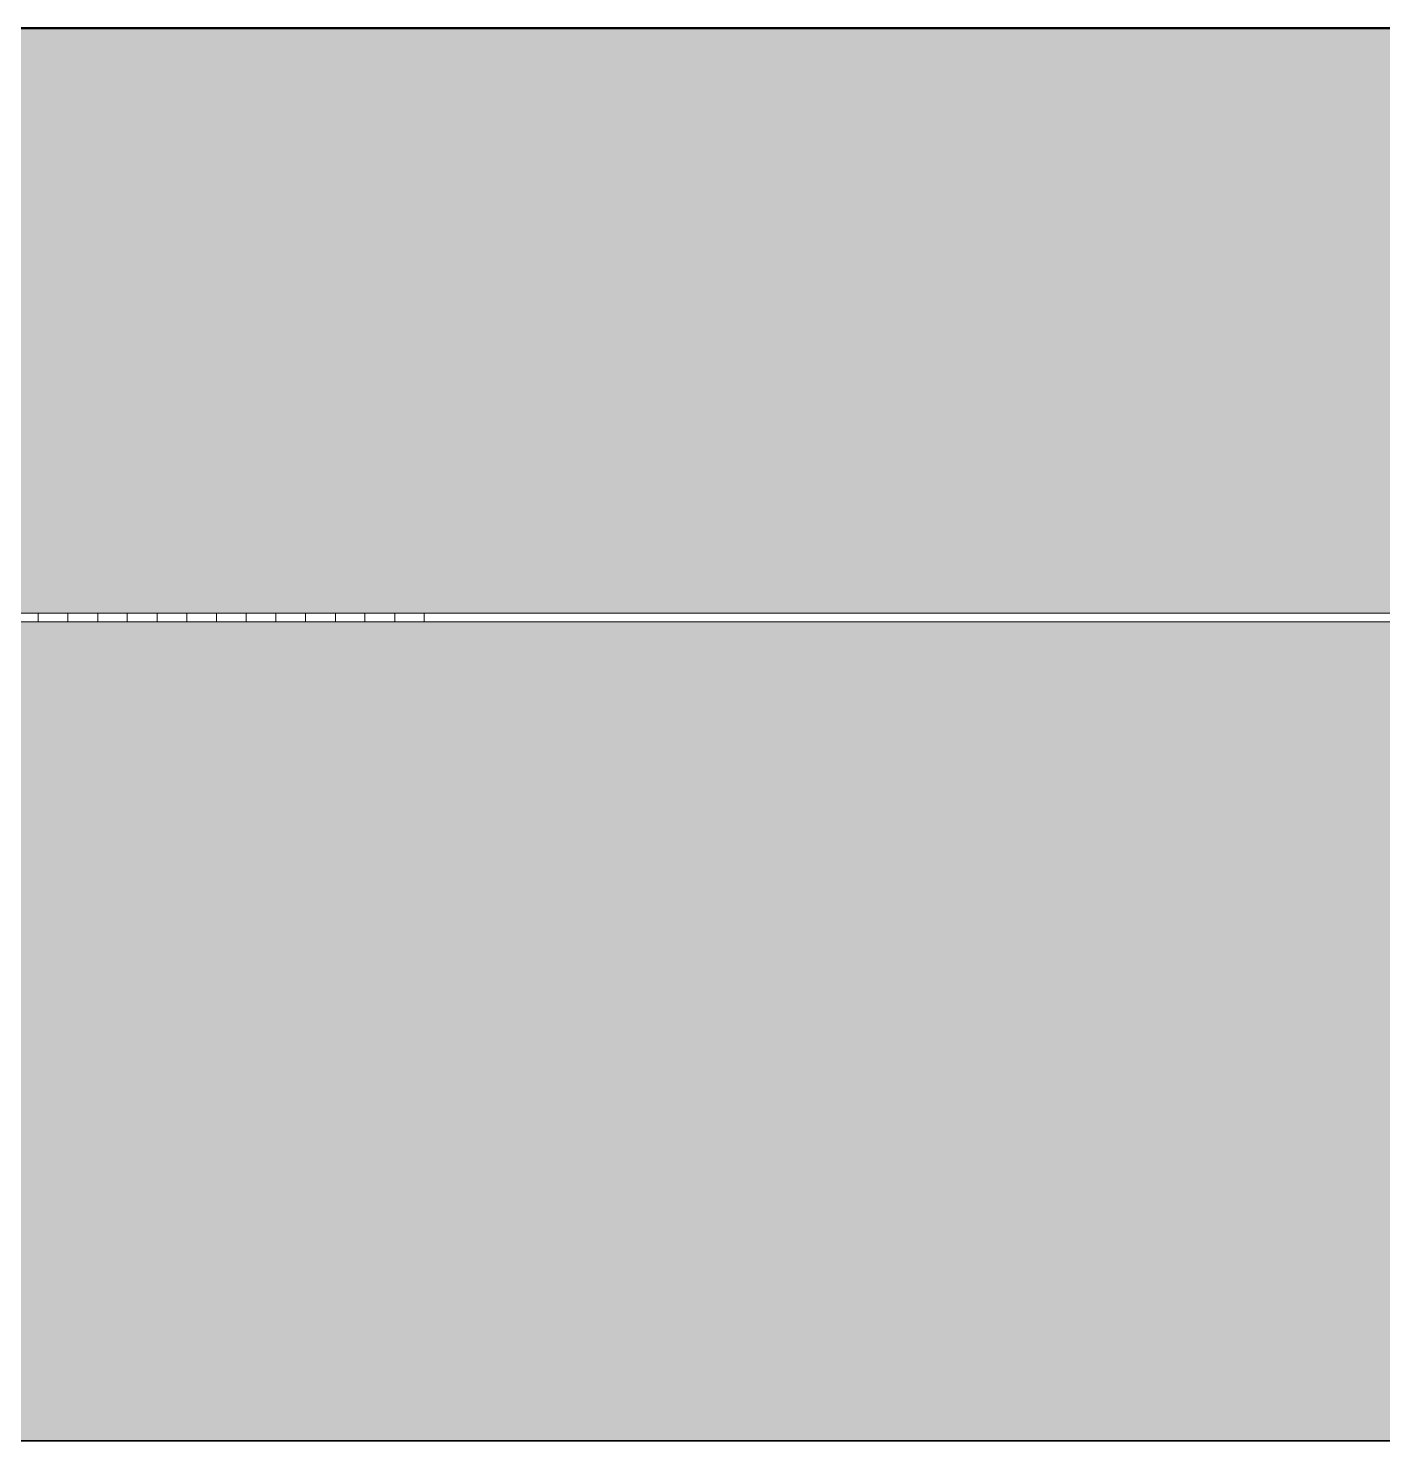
# Model space of a CAD drawing. Header units: millimetres. Extents: x 180139 to 245212, y -4005 to 9345.
# Drawn here: x 224356.5 to 224819.7, y -1233 to -750 of the extents above; entities that cross this region are included whole.
import ezdxf

# ---------------------------------------------------------------- set-up
doc = ezdxf.new("R2010")
doc.units = ezdxf.units.MM
for name, pattern in [('IMPORT-DASHDOT', [11.176, 8.128, -1.524, 0, -1.524]), ('IMPORT-DASHED _2_', [9.652, 8.128, -1.524]), ('IMPORT-DĚLICÍ2 _2_', [15.875, 6.35, -3.175, 0, -3.175, 0, -3.175]), ('IMPORT-KAN_dest_PLNA', [31, 7, -6.5, 0, -6.5, 11, 0]), ('IMPORT-KANVBRDO', [20, 7, -6.5, 0, -6.5]), ('IMPORT-PHANTOM2', [14.732, 8.128, -1.524, 1.016, -1.524, 1.016, -1.524]), ('IMPORT-ČÁRKOVANÁ2 _2_', [9.525, 6.35, -3.175])]:
    doc.linetypes.add(name, pattern=pattern)
for name, color, linetype, lineweight, true_color in [('---1 - PBS KÓTY', 7, 'Continuous', 18, 0x4c1300), ('---1 - PBS PNP-1', 1, 'Continuous', 35, 0xff0000), ('---1 - PBS SYMBOLY A TEXT-1', 180, 'IMPORT-ČÁRKOVANÁ2 _2_', 35, 0x3f00ff), ('00_pl_deštová voda oblast', 6, 'Continuous', 25, 0xff00ff), ('00_pL_hranice pozemku', 1, 'Continuous', 35, 0xff0000), ('00_pL_katastr-1', 150, 'Continuous', 35, 0x007fff), ('00_pL_KOTY 1500', 7, 'Continuous', 9, 0x260000), ('00_pL_objekt', 1, 'Continuous', 50, 0xff0000), ('00_pL_přípojka destova kanalizace-1', 7, 'IMPORT-KAN_dest_PLNA', 9, 0x3f7f3f), ('00_pL_přípojka destova kanalizace-2', 7, 'Continuous', 35, 0x3f7f3f), ('212_HK_situace_03_dwg-1', 40, 'Continuous', 9, 0xffbf00), ('hch kanal-3', 6, 'IMPORT-KANVBRDO', 9, 0xff00ff), ('hch koleje-1', 7, 'Continuous', 9, 0x00a5a5), ('hch oploceni-1', 7, 'IMPORT-DĚLICÍ2 _2_', 9, 0x00a5a5), ('hch teren-1', 7, 'Continuous', 9, 0x00a5a5), ('Kóty-1', 3, 'IMPORT-DASHED _2_', 9, 0x00ff00), ('man_ plochy-1', 3, 'IMPORT-DASHED _2_', 9, 0x00ff00), ('Obrys', 2, 'Continuous', 9, 0xffff00), ('Obrys-1', 5, 'Continuous', 9, 0x0000ff), ('Obrys-2', 5, 'IMPORT-DASHDOT', 9, 0x0000ff), ('PDF7_000 ISN KABELY NN', 9, 'Continuous', 9, 0x808080), ('PDF7_000 ISN SDĚL OPTIKA METALIKA CHRÁNIČKA PŘÍVOD', 9, 'Continuous', 9, 0x808080), ('PDF7_0V - Voda návrh', 9, 'Continuous', 9, 0x808080), ('PDF7_GP Hraniční linie', 7, 'Continuous', 9, 0x0052a5), ('PDF7_GP Koleje', 7, 'Continuous', 9, 0x0052a5), ('PDF7_ISS DEŠŤOVÁ KANALIZACE', 9, 'Continuous', 9, 0x808080), ('PDF7_Slezské Předměstí_646971$0$21900', 7, 'Continuous', 9, 0x002600), ('zed-1', 5, 'Continuous', 9, 0x0000ff), ('zed-2', 5, 'IMPORT-DASHDOT', 9, 0x0000ff)]:
    doc.layers.add(name, color=color, linetype=linetype, lineweight=lineweight, true_color=true_color)
for name, color, linetype, lineweight in [('0-1', 7, 'IMPORT-PHANTOM2', 9), ('0-2', 7, 'Continuous', 9), ('00_pL_KOTY', 7, 'Continuous', 9), ('00_pl_rozhrani ploch', 7, 'Continuous', 18), ('2966-1_navrh dispozice stroju-HK_02_dwg-1', 7, 'Continuous', 9), ('2966-1_navrh dispozice stroju-HK_dwg-1', 7, 'Continuous', 9), ('A-FLOR-1', 7, 'Continuous', 35), ('A-FLOR-MCUT', 7, 'Continuous', 9), ('A-FLOR-PATT-1', 7, 'Continuous', 9), ('HK_TEREN_SESAZENI_dwg-1', 7, 'Continuous', 9), ('Kóty', 7, 'Continuous', 9), ('PDF4_Geometry', 7, 'Continuous', 9)]:
    doc.layers.add(name, color=color, linetype=linetype, lineweight=lineweight)
pattern_1 = [(50, (228525.39, 3664.97), (182.1847, -15.9391), [19.05, -209.55]), (355, (228525.39, 3664.97), (-35.2424, 191.0566), [15.24, -167.64]), (100.451, (228540.57, 3663.64), (146.9425, 175.1167), [16.19, -178.09]), (46.184, (228525.39, 3715.77), (271.079, -42.0433), [28.575, -314.325]), (96.636, (228547.98, 3712.26), (237.4025, 247.4272), [24.285, -267.135]), (351.184, (228525.39, 3715.77), (237.4046, 247.425), [22.86, -251.46]), (21, (228550.79, 3703.07), (151.6149, -102.2655), [19.05, -209.55]), (326, (228550.79, 3703.07), (61.8024, 184.1877), [15.24, -167.64]), (71.451, (228563.42, 3694.55), (213.417, 81.9214), [16.19, -178.09]), (37.5, (228525.385, 3664.97), (3.08832, 84.55508), [8.382, -157.226, 8.382, -161.798, -168.275]), (37.5, (228525.385, 3664.97), (3.08832, 84.55508), [-335.788, 8.382, -159.893]), (7.5, (228525.385, 3664.97), (66.81944, 100.18075), [8.382, -88.646, 8.382, -153.416, -64.135]), (7.5, (228525.385, 3664.97), (66.81944, 100.18075), [-258.826, 8.382, -55.753]), (327.5, (228468.74, 3664.97), (135.5905, -5.7289), [8.382, -55.118, 8.382, -189.738, -262.89]), (327.5, (228468.74, 3664.97), (135.5905, -5.7289), [-261.62, 8.382, -254.508]), (317.5, (228443.34, 3664.97), (148.1289, 25.4268), [8.382, -74.168, 8.382, -123.19, -186.69]), (317.5, (228443.34, 3664.97), (148.1289, 25.4268), [-214.122, 8.382, -178.308])]

# ---------------------------------------------------------------- blocks, each defined once
blk = doc.blocks.new('2966-1_navrh dispozice stroju-HK_dwg__X1430-903005-B')
at = {"layer": '0-2'}
for p, q in [((-140678.22, -750), (-140684.78, -750)), ((-140676.78, -750), (-140684.78, -750)), ((-140680.78, -750), (-140684.78, -750)), ((-140680.78, -750), (-140684.78, -750)), ((-140680.78, -750), (-140684.78, -750)), ((-140680.78, -750), (-140684.78, -750)), ((-140680.78, -750), (-140684.78, -750)), ((-140680.78, -750), (-140684.78, -750)), ((-140680.78, -750), (-140684.78, -750)), ((-140680.78, -750), (-140684.78, -750)), ((-140680.78, -750), (-140684.78, -750)), ((-140676.78, -750), (-140684.78, -750)), ((-140680.78, -750), (-140684.75, -750)), ((-140680.78, -750), (-140684.61, -750)), ((-140680.78, -750), (-140684.38, -750)), ((-140679.92, -750), (-140683.14, -750)), ((-140679.44, -750), (-140682.59, -750)), ((-140678.85, -750), (-140681.98, -750)), ((-140677.11, -750), (-140680.78, -750)), ((-140676.78, -750), (-140680.78, -750)), ((-140676.9, -750), (-140680.78, -750)), ((-140676.78, -750), (-140680.78, -750)), ((-140675.37, -750), (-140679.44, -750)), ((-140677.34, -750), (-140678.77, -750)), ((-140673.9, -750), (-140677.73, -750)), ((-140666.95, -750), (-140674.94, -750)), ((-140671.5, -750), (-140674.8, -750)), ((-140671.43, -750), (-140674.58, -750)), ((-140668.75, -750), (-140672.42, -750)), ((-140664.26, -750), (-140668.26, -750)), ((-140662.46, -750), (-140666.46, -750)), ((-140655.77, -750), (-140663.77, -750)), ((-140658.59, -750), (-140661.97, -750)), ((-140656.78, -750), (-140659.81, -750)), ((-140657.29, -750), (-140658.72, -750)), ((-140652.99, -750), (-140656.95, -750)), ((-140651.28, -750), (-140655.28, -750)), ((-140648.5, -750), (-140652.5, -750)), ((-140646.79, -750), (-140650.79, -750)), ((-140644.01, -750), (-140648.01, -750)), ((-140642.3, -750), (-140646.3, -750)), ((-140639.52, -750), (-140643.52, -750)), ((-140637.81, -750), (-140641.81, -750)), ((-140635.03, -750), (-140639.03, -750)), ((-140633.32, -750), (-140637.32, -750)), ((-140630.54, -750), (-140634.54, -750)), ((-140628.83, -750), (-140632.83, -750)), ((-140626.05, -750), (-140630.05, -750)), ((-140624.34, -750), (-140628.34, -750)), ((-140621.56, -750), (-140625.56, -750)), ((-140619.85, -750), (-140623.85, -750)), ((-140617.07, -750), (-140621.07, -750)), ((-140615.36, -750), (-140619.36, -750)), ((-140608.58, -750), (-140616.58, -750)), ((-140611.27, -750), (-140614.87, -750)), ((-140609.18, -750), (-140612.31, -750)), ((-140609.14, -750), (-140611.93, -750)), ((-140605.89, -750), (-140609.77, -750)), ((-140604.09, -750), (-140608.09, -750)), ((-140601.4, -750), (-140605.4, -750)), ((-140599.6, -750), (-140603.6, -750)), ((-140592.91, -750), (-140600.91, -750)), ((-140596.11, -750), (-140599.16, -750)), ((-140594.42, -750), (-140597.42, -750)), ((-140590.13, -750), (-140594.13, -750)), ((-140584.78, -750), (-140592.78, -750)), ((-140588.78, -750), (-140592.78, -750)), ((-140584.78, -750), (-140592.78, -750)), ((-140588.78, -750), (-140592.78, -750)), ((-140588.78, -750), (-140592.78, -750)), ((-140589.42, -750), (-140592.71, -750)), ((-140588.45, -750), (-140592.42, -750)), ((-140588.78, -750), (-140592.15, -750)), ((-140588.72, -750), (-140591.78, -750)), ((-140584.78, -750), (-140589.64, -750)), ((-140586.44, -750), (-140589.48, -750)), ((-140585.97, -750), (-140588.98, -750)), ((-140584.78, -750), (-140588.85, -750)), ((-140585.57, -750), (-140588.79, -750)), ((-140584.82, -750), (-140588.78, -750)), ((-140584.78, -750), (-140588.78, -750)), ((-140584.78, -750), (-140588.78, -750)), ((-140584.78, -750), (-140588.78, -750)), ((-140584.78, -750), (-140588.78, -750)), ((-140584.78, -750), (-140588.78, -750)), ((-140584.78, -750), (-140588.78, -750)), ((-140584.78, -750), (-140588.78, -750)), ((-140584.78, -750), (-140588.78, -750)), ((-140584.78, -750), (-140588.78, -750)), ((-140584.94, -750), (-140587.73, -750))]:
    blk.add_line(p, q, dxfattribs=at)
blk = doc.blocks.new('2966-1_navrh dispozice stroju-HK_dwg__X1431-903006-B')
at = {"layer": '0-2'}
for p, q in [((-140680.28, -750), (-140677.28, -750)), ((-140680.28, -750), (-140677.28, -750)), ((-140680.28, -750), (-140677.28, -750)), ((-140680.28, -750), (-140677.28, -750)), ((-140679.11, -750), (-140654.8, -750)), ((-140676.68, -750), (-140674.55, -750)), ((-140672.19, -750), (-140670.06, -750)), ((-140667.7, -750), (-140665.57, -750)), ((-140663.21, -750), (-140661.08, -750)), ((-140658.72, -750), (-140656.59, -750)), ((-140654.16, -750), (-140651.69, -750)), ((-140647.65, -750), (-140644.65, -750)), ((-140645.84, -750), (-140642.84, -750)), ((-140638.67, -750), (-140635.67, -750)), ((-140636.86, -750), (-140633.86, -750)), ((-140629.69, -750), (-140626.69, -750)), ((-140627.88, -750), (-140624.88, -750)), ((-140620.71, -750), (-140617.71, -750)), ((-140618.9, -750), (-140589.28, -750)), ((-140614.45, -750), (-140612.33, -750)), ((-140609.96, -750), (-140607.84, -750)), ((-140605.47, -750), (-140603.35, -750)), ((-140600.98, -750), (-140598.86, -750)), ((-140596.49, -750), (-140594.37, -750)), ((-140592.41, -750), (-140589.94, -750)), ((-140592.28, -750), (-140589.28, -750)), ((-140592.28, -750), (-140589.28, -750)), ((-140592.28, -750), (-140589.28, -750))]:
    blk.add_line(p, q, dxfattribs=at)
blk = doc.blocks.new('2966-1_navrh dispozice stroju-HK_dwg__X1434-903009-B')
at = {"layer": '0-2'}
for p, q in [((-140677.92, -750), (-140684.78, -750)), ((-140680.78, -750), (-140684.78, -750)), ((-140680.78, -750), (-140684.78, -750)), ((-140680.78, -750), (-140684.78, -750)), ((-140680.78, -750), (-140684.78, -750)), ((-140680.78, -750), (-140684.78, -750)), ((-140680.78, -750), (-140684.72, -750)), ((-140679.21, -750), (-140682.4, -750)), ((-140678.66, -750), (-140681.75, -750)), ((-140676.78, -750), (-140680.78, -750)), ((-140676.78, -750), (-140680.78, -750)), ((-140671.18, -750), (-140679.14, -750)), ((-140671.33, -750), (-140674.51, -750)), ((-140663.96, -750), (-140667.96, -750)), ((-140662.16, -750), (-140666.16, -750)), ((-140656.69, -750), (-140659.68, -750)), ((-140650.98, -750), (-140654.98, -750)), ((-140648.2, -750), (-140652.2, -750)), ((-140642, -750), (-140646, -750)), ((-140639.22, -750), (-140643.22, -750)), ((-140633.02, -750), (-140637.02, -750)), ((-140630.24, -750), (-140634.24, -750)), ((-140624.04, -750), (-140628.04, -750)), ((-140621.26, -750), (-140625.26, -750)), ((-140615.06, -750), (-140619.06, -750)), ((-140608.28, -750), (-140616.28, -750)), ((-140609.11, -750), (-140612.21, -750)), ((-140601.1, -750), (-140605.1, -750)), ((-140599.3, -750), (-140603.3, -750)), ((-140594.23, -750), (-140597.27, -750)), ((-140588.78, -750), (-140592.78, -750)), ((-140584.78, -750), (-140592.78, -750)), ((-140588.78, -750), (-140592.78, -750)), ((-140584.78, -750), (-140592.75, -750)), ((-140588.18, -750), (-140592.12, -750)), ((-140584.78, -750), (-140589.34, -750)), ((-140586.28, -750), (-140589.27, -750)), ((-140585.83, -750), (-140588.87, -750)), ((-140584.78, -750), (-140588.78, -750)), ((-140584.78, -750), (-140588.78, -750)), ((-140584.78, -750), (-140588.78, -750)), ((-140584.78, -750), (-140588.78, -750))]:
    blk.add_line(p, q, dxfattribs=at)
blk = doc.blocks.new('2966-1_navrh dispozice stroju-HK_dwg__X1435-903010-B')
at = {"layer": '0-2'}
for p, q in [((-140680.28, -750), (-140649.43, -750)), ((-140680.28, -750), (-140677.28, -750)), ((-140680.28, -750), (-140677.28, -750)), ((-140680.28, -750), (-140677.28, -750)), ((-140680.28, -750), (-140677.28, -750)), ((-140680.28, -750), (-140677.28, -750)), ((-140680.28, -750), (-140677.28, -750)), ((-140680.28, -750), (-140677.28, -750)), ((-140679.07, -750), (-140676.82, -750)), ((-140676.82, -750), (-140674.7, -750)), ((-140674.58, -750), (-140672.46, -750)), ((-140672.33, -750), (-140670.21, -750)), ((-140670.09, -750), (-140667.97, -750)), ((-140667.84, -750), (-140665.72, -750)), ((-140665.6, -750), (-140663.48, -750)), ((-140663.35, -750), (-140661.23, -750)), ((-140661.11, -750), (-140658.99, -750)), ((-140658.86, -750), (-140656.74, -750)), ((-140656.62, -750), (-140654.5, -750)), ((-140654.33, -750), (-140651.92, -750)), ((-140650.63, -750), (-140647.63, -750)), ((-140647.94, -750), (-140644.94, -750)), ((-140646.14, -750), (-140643.14, -750)), ((-140643.45, -750), (-140640.45, -750)), ((-140641.65, -750), (-140638.65, -750)), ((-140638.96, -750), (-140635.96, -750)), ((-140637.16, -750), (-140634.16, -750)), ((-140634.47, -750), (-140631.47, -750)), ((-140632.67, -750), (-140629.67, -750)), ((-140629.98, -750), (-140626.98, -750)), ((-140628.18, -750), (-140625.18, -750)), ((-140625.49, -750), (-140622.49, -750)), ((-140623.69, -750), (-140620.69, -750)), ((-140621, -750), (-140618, -750)), ((-140619.2, -750), (-140589.28, -750)), ((-140616.97, -750), (-140614.72, -750)), ((-140614.6, -750), (-140612.48, -750)), ((-140612.35, -750), (-140610.23, -750)), ((-140610.11, -750), (-140607.99, -750)), ((-140607.86, -750), (-140605.74, -750)), ((-140605.62, -750), (-140603.5, -750)), ((-140603.37, -750), (-140601.25, -750)), ((-140601.13, -750), (-140599.01, -750)), ((-140598.88, -750), (-140596.76, -750)), ((-140596.64, -750), (-140594.52, -750)), ((-140594.39, -750), (-140592.27, -750)), ((-140592.47, -750), (-140590.07, -750)), ((-140592.28, -750), (-140589.28, -750)), ((-140592.28, -750), (-140589.28, -750)), ((-140592.28, -750), (-140589.28, -750)), ((-140592.28, -750), (-140589.28, -750)), ((-140592.28, -750), (-140589.28, -750)), ((-140592.28, -750), (-140589.28, -750)), ((-140592.28, -750), (-140589.28, -750))]:
    blk.add_line(p, q, dxfattribs=at)
blk = doc.blocks.new('2966-1_navrh dispozice stroju-HK_dwg-867852-B')
at = {"layer": '0-1'}
for p, q in [((-129808.78, -750), (-145722.78, -750)), ((-145722.78, -750), (-129808.78, -750)), ((-145722.78, -750), (-127638.71, -750))]:
    blk.add_line(p, q, dxfattribs=at)
at = {"layer": '0-2'}
for p, q in [((-140724.78, -750), (-140730.28, -750)), ((-140724.78, -750), (-140730.28, -750)), ((-140724.78, -750), (-140730.28, -750)), ((-140724.78, -750), (-140730.28, -750)), ((-140712.78, -750), (-140726.78, -750)), ((-140712.78, -750), (-140726.78, -750)), ((-140724.78, -750), (-140704.78, -750)), ((-140724.78, -750), (-140704.78, -750)), ((-140704.78, -750), (-140724.78, -750)), ((-140704.78, -750), (-140724.78, -750)), ((-140724.78, -750), (-140704.78, -750)), ((-140724.78, -750), (-140704.78, -750)), ((-140704.78, -750), (-140724.78, -750)), ((-140704.78, -750), (-140724.78, -750)), ((-140699.28, -750), (-140704.78, -750)), ((-140699.28, -750), (-140704.78, -750)), ((-140699.28, -750), (-140704.78, -750)), ((-140699.28, -750), (-140704.78, -750)), ((-140680.78, -750), (-140684.78, -750)), ((-140681.58, -750), (-140684.78, -750)), ((-140681.58, -750), (-140684.78, -750)), ((-140681.58, -750), (-140684.78, -750)), ((-140681.58, -750), (-140684.78, -750)), ((-140680.78, -750), (-140684.78, -750)), ((-140680.78, -750), (-140684.78, -750)), ((-140681.58, -750), (-140684.78, -750)), ((-140681.58, -750), (-140684.78, -750)), ((-140681.58, -750), (-140684.78, -750)), ((-140681.58, -750), (-140684.78, -750)), ((-140680.78, -750), (-140684.78, -750)), ((-140680.78, -750), (-140681.58, -750)), ((-140680.78, -750), (-140681.58, -750)), ((-140680.78, -750), (-140681.58, -750)), ((-140680.78, -750), (-140681.58, -750)), ((-140680.78, -750), (-140681.58, -750)), ((-140680.78, -750), (-140681.58, -750)), ((-140680.78, -750), (-140681.58, -750)), ((-140680.78, -750), (-140681.58, -750)), ((-140679.78, -750), (-140680.78, -750)), ((-140679.98, -750), (-140680.78, -750)), ((-140679.98, -750), (-140680.78, -750)), ((-140679.98, -750), (-140680.78, -750)), ((-140679.98, -750), (-140680.78, -750)), ((-140679.78, -750), (-140680.78, -750)), ((-140679.78, -750), (-140680.78, -750)), ((-140679.98, -750), (-140680.78, -750)), ((-140679.98, -750), (-140680.78, -750)), ((-140679.98, -750), (-140680.78, -750)), ((-140679.98, -750), (-140680.78, -750)), ((-140679.78, -750), (-140680.78, -750)), ((-140679.11, -750), (-140680.28, -750)), ((-140679.11, -750), (-140680.28, -750)), ((-140679.11, -750), (-140680.28, -750)), ((-140679.11, -750), (-140680.28, -750)), ((-140676.78, -750), (-140679.98, -750)), ((-140676.78, -750), (-140679.98, -750)), ((-140676.78, -750), (-140679.98, -750)), ((-140676.78, -750), (-140679.98, -750)), ((-140676.78, -750), (-140679.98, -750)), ((-140676.78, -750), (-140679.98, -750)), ((-140676.78, -750), (-140679.98, -750)), ((-140676.78, -750), (-140679.98, -750)), ((-140675.73, -750), (-140679.78, -750)), ((-140679.78, -750), (-140675.73, -750)), ((-140675.73, -750), (-140679.78, -750)), ((-140679.78, -750), (-140675.73, -750)), ((-140654.8, -750), (-140679.11, -750)), ((-140679.11, -750), (-140654.8, -750)), ((-140654.8, -750), (-140679.11, -750)), ((-140679.11, -750), (-140654.8, -750)), ((-140676.11, -750), (-140677.28, -750)), ((-140676.11, -750), (-140677.28, -750)), ((-140676.11, -750), (-140677.28, -750)), ((-140676.11, -750), (-140677.28, -750)), ((-140653.56, -750), (-140676.11, -750)), ((-140676.11, -750), (-140653.56, -750)), ((-140653.56, -750), (-140676.11, -750)), ((-140676.11, -750), (-140653.56, -750)), ((-140674.75, -750), (-140675.73, -750)), ((-140674.75, -750), (-140675.73, -750)), ((-140674.75, -750), (-140675.73, -750)), ((-140674.75, -750), (-140675.73, -750)), ((-140671.06, -750), (-140674.98, -750)), ((-140671.06, -750), (-140674.98, -750)), ((-140671.06, -750), (-140674.98, -750)), ((-140671.06, -750), (-140674.98, -750)), ((-140670.83, -750), (-140674.75, -750)), ((-140670.83, -750), (-140674.75, -750)), ((-140670.83, -750), (-140674.75, -750)), ((-140670.83, -750), (-140674.75, -750)), ((-140670.08, -750), (-140671.06, -750)), ((-140670.08, -750), (-140671.06, -750)), ((-140670.08, -750), (-140671.06, -750)), ((-140670.08, -750), (-140671.06, -750)), ((-140660.73, -750), (-140670.83, -750)), ((-140670.83, -750), (-140660.73, -750)), ((-140660.73, -750), (-140670.83, -750)), ((-140670.83, -750), (-140660.73, -750)), ((-140661.48, -750), (-140670.08, -750)), ((-140670.08, -750), (-140661.48, -750)), ((-140661.48, -750), (-140670.08, -750)), ((-140670.08, -750), (-140661.48, -750)), ((-140660.5, -750), (-140661.48, -750)), ((-140660.5, -750), (-140661.48, -750)), ((-140660.5, -750), (-140661.48, -750)), ((-140660.5, -750), (-140661.48, -750)), ((-140656.81, -750), (-140660.73, -750)), ((-140656.81, -750), (-140660.73, -750)), ((-140656.81, -750), (-140660.73, -750)), ((-140656.81, -750), (-140660.73, -750)), ((-140656.58, -750), (-140660.5, -750)), ((-140656.58, -750), (-140660.5, -750)), ((-140656.58, -750), (-140660.5, -750)), ((-140656.58, -750), (-140660.5, -750)), ((-140655.83, -750), (-140656.81, -750)), ((-140655.83, -750), (-140656.81, -750)), ((-140655.83, -750), (-140656.81, -750)), ((-140655.83, -750), (-140656.81, -750)), ((-140613.73, -750), (-140655.83, -750)), ((-140655.83, -750), (-140613.73, -750)), ((-140613.73, -750), (-140655.83, -750)), ((-140655.83, -750), (-140613.73, -750)), ((-140651.97, -750), (-140654.8, -750)), ((-140651.97, -750), (-140654.8, -750)), ((-140651.97, -750), (-140654.8, -750)), ((-140651.97, -750), (-140654.8, -750)), ((-140650.73, -750), (-140653.56, -750)), ((-140650.73, -750), (-140653.56, -750)), ((-140650.73, -750), (-140653.56, -750)), ((-140650.73, -750), (-140653.56, -750)), ((-140617.59, -750), (-140651.97, -750)), ((-140651.97, -750), (-140617.59, -750)), ((-140617.59, -750), (-140651.97, -750)), ((-140651.97, -750), (-140617.59, -750)), ((-140618.83, -750), (-140650.73, -750)), ((-140650.73, -750), (-140618.83, -750)), ((-140618.83, -750), (-140650.73, -750)), ((-140650.73, -750), (-140618.83, -750)), ((-140627.78, -750), (-140641.78, -750)), ((-140627.78, -750), (-140641.78, -750)), ((-140616, -750), (-140618.83, -750)), ((-140616, -750), (-140618.83, -750)), ((-140616, -750), (-140618.83, -750)), ((-140616, -750), (-140618.83, -750)), ((-140614.76, -750), (-140617.59, -750)), ((-140614.76, -750), (-140617.59, -750)), ((-140614.76, -750), (-140617.59, -750)), ((-140614.76, -750), (-140617.59, -750)), ((-140593.45, -750), (-140616, -750)), ((-140616, -750), (-140593.45, -750)), ((-140593.45, -750), (-140616, -750)), ((-140616, -750), (-140593.45, -750)), ((-140590.45, -750), (-140614.76, -750)), ((-140614.76, -750), (-140590.45, -750)), ((-140590.45, -750), (-140614.76, -750)), ((-140614.76, -750), (-140590.45, -750)), ((-140612.75, -750), (-140613.73, -750)), ((-140612.75, -750), (-140613.73, -750)), ((-140612.75, -750), (-140613.73, -750)), ((-140612.75, -750), (-140613.73, -750)), ((-140609.06, -750), (-140612.98, -750)), ((-140609.06, -750), (-140612.98, -750)), ((-140609.06, -750), (-140612.98, -750)), ((-140609.06, -750), (-140612.98, -750)), ((-140608.83, -750), (-140612.75, -750)), ((-140608.83, -750), (-140612.75, -750)), ((-140608.83, -750), (-140612.75, -750)), ((-140608.83, -750), (-140612.75, -750)), ((-140608.08, -750), (-140609.06, -750)), ((-140608.08, -750), (-140609.06, -750)), ((-140608.08, -750), (-140609.06, -750)), ((-140608.08, -750), (-140609.06, -750)), ((-140598.73, -750), (-140608.83, -750)), ((-140608.83, -750), (-140598.73, -750)), ((-140598.73, -750), (-140608.83, -750)), ((-140608.83, -750), (-140598.73, -750)), ((-140599.48, -750), (-140608.08, -750)), ((-140608.08, -750), (-140599.48, -750)), ((-140599.48, -750), (-140608.08, -750)), ((-140608.08, -750), (-140599.48, -750)), ((-140598.5, -750), (-140599.48, -750)), ((-140598.5, -750), (-140599.48, -750)), ((-140598.5, -750), (-140599.48, -750)), ((-140598.5, -750), (-140599.48, -750)), ((-140594.81, -750), (-140598.73, -750)), ((-140594.81, -750), (-140598.73, -750)), ((-140594.81, -750), (-140598.73, -750)), ((-140594.81, -750), (-140598.73, -750)), ((-140594.58, -750), (-140598.5, -750)), ((-140594.58, -750), (-140598.5, -750)), ((-140594.58, -750), (-140598.5, -750)), ((-140594.58, -750), (-140598.5, -750)), ((-140593.83, -750), (-140594.81, -750)), ((-140593.83, -750), (-140594.81, -750)), ((-140593.83, -750), (-140594.81, -750)), ((-140593.83, -750), (-140594.81, -750)), ((-140589.78, -750), (-140593.83, -750)), ((-140593.83, -750), (-140589.78, -750)), ((-140589.78, -750), (-140593.83, -750)), ((-140593.83, -750), (-140589.78, -750)), ((-140592.28, -750), (-140593.45, -750)), ((-140592.28, -750), (-140593.45, -750)), ((-140592.28, -750), (-140593.45, -750)), ((-140592.28, -750), (-140593.45, -750)), ((-140589.58, -750), (-140592.78, -750)), ((-140589.58, -750), (-140592.78, -750)), ((-140589.58, -750), (-140592.78, -750)), ((-140589.58, -750), (-140592.78, -750)), ((-140589.58, -750), (-140592.78, -750)), ((-140589.58, -750), (-140592.78, -750)), ((-140589.58, -750), (-140592.78, -750)), ((-140589.58, -750), (-140592.78, -750)), ((-140589.28, -750), (-140590.45, -750)), ((-140589.28, -750), (-140590.45, -750)), ((-140589.28, -750), (-140590.45, -750)), ((-140589.28, -750), (-140590.45, -750)), ((-140588.78, -750), (-140589.78, -750)), ((-140588.78, -750), (-140589.78, -750)), ((-140588.78, -750), (-140589.78, -750)), ((-140588.78, -750), (-140589.78, -750)), ((-140588.78, -750), (-140589.58, -750)), ((-140588.78, -750), (-140589.58, -750)), ((-140588.78, -750), (-140589.58, -750)), ((-140588.78, -750), (-140589.58, -750)), ((-140588.78, -750), (-140589.58, -750)), ((-140588.78, -750), (-140589.58, -750)), ((-140588.78, -750), (-140589.58, -750)), ((-140588.78, -750), (-140589.58, -750)), ((-140584.78, -750), (-140588.78, -750)), ((-140584.78, -750), (-140588.78, -750)), ((-140587.98, -750), (-140588.78, -750)), ((-140587.98, -750), (-140588.78, -750)), ((-140587.98, -750), (-140588.78, -750)), ((-140587.98, -750), (-140588.78, -750)), ((-140584.78, -750), (-140588.78, -750)), ((-140584.78, -750), (-140588.78, -750)), ((-140587.98, -750), (-140588.78, -750)), ((-140587.98, -750), (-140588.78, -750)), ((-140587.98, -750), (-140588.78, -750)), ((-140587.98, -750), (-140588.78, -750)), ((-140584.78, -750), (-140587.98, -750)), ((-140584.78, -750), (-140587.98, -750)), ((-140584.78, -750), (-140587.98, -750)), ((-140584.78, -750), (-140587.98, -750)), ((-140584.78, -750), (-140587.98, -750)), ((-140584.78, -750), (-140587.98, -750)), ((-140584.78, -750), (-140587.98, -750)), ((-140584.78, -750), (-140587.98, -750)), ((-140564.78, -750), (-140570.28, -750)), ((-140564.78, -750), (-140570.28, -750)), ((-140564.78, -750), (-140570.28, -750)), ((-140564.78, -750), (-140570.28, -750)), ((-140564.78, -750), (-140544.78, -750)), ((-140544.78, -750), (-140564.78, -750)), ((-140544.78, -750), (-140564.78, -750)), ((-140564.78, -750), (-140544.78, -750)), ((-140564.78, -750), (-140544.78, -750)), ((-140544.78, -750), (-140564.78, -750)), ((-140544.78, -750), (-140564.78, -750)), ((-140564.78, -750), (-140544.78, -750)), ((-140542.78, -750), (-140556.78, -750)), ((-140542.78, -750), (-140556.78, -750)), ((-140539.28, -750), (-140544.78, -750)), ((-140539.28, -750), (-140544.78, -750)), ((-140539.28, -750), (-140544.78, -750)), ((-140539.28, -750), (-140544.78, -750)), ((-140529.78, -750), (-140534.78, -750)), ((-140529.78, -750), (-140534.78, -750))]:
    blk.add_line(p, q, dxfattribs=at)
at = {"layer": '0-2', "flags": 128}
for points in [[(-140534.78, -750), (-140588.78, -750), (-140594.58, -750), (-140612.98, -750), (-140656.58, -750), (-140674.98, -750), (-140680.78, -750), (-140734.78, -750), (-140739.78, -750)], [(-140739.78, -750), (-140734.78, -750), (-140680.78, -750), (-140674.98, -750), (-140656.58, -750), (-140612.98, -750), (-140594.58, -750), (-140588.78, -750), (-140534.78, -750), (-140529.78, -750)], [(-140534.78, -750), (-140588.78, -750), (-140594.58, -750), (-140612.98, -750), (-140656.58, -750), (-140674.98, -750), (-140680.78, -750), (-140734.78, -750), (-140739.78, -750)], [(-140739.78, -750), (-140734.78, -750), (-140680.78, -750), (-140674.98, -750), (-140656.58, -750), (-140612.98, -750), (-140594.58, -750), (-140588.78, -750), (-140534.78, -750), (-140529.78, -750)]]:
    blk.add_lwpolyline(points, dxfattribs=at)
at = {"layer": 'Kóty'}
blk.add_line((-152256.78, -750), (-126616.78, -750), dxfattribs=at)
at = {"layer": 'Kóty-1'}
blk.add_line((-126541.78, -750), (-149316.78, -750), dxfattribs=at)
at = {"layer": 'Obrys'}
blk.add_line((-123038.47, -750), (-155569.64, -750), dxfattribs=at)
at = {"layer": 'Obrys-1'}
blk.add_line((-152831.78, -750), (-126041.78, -750), dxfattribs=at)
at = {"layer": 'Obrys-1', "flags": 128}
blk.add_lwpolyline([(-126041.78, -750), (-125441.78, -750), (-126041.78, -750), (-152831.78, -750)], dxfattribs=at)
at = {"layer": 'Obrys-2'}
blk.add_line((-153831.78, -750), (-125041.78, -750), dxfattribs=at)
for name in ['2966-1_navrh dispozice stroju-HK_dwg__X1430-903005-B', '2966-1_navrh dispozice stroju-HK_dwg__X1434-903009-B', '2966-1_navrh dispozice stroju-HK_dwg__X1431-903006-B', '2966-1_navrh dispozice stroju-HK_dwg__X1435-903010-B']:
    blk.add_blockref(name, (0, 0))
blk = doc.blocks.new('2966-1_navrh dispozice stroju-HK_02_dwg_SE3149-903342-B')
at = {"layer": '0-2'}
for p, q in [((-139657.78, -750), (-143497.78, -750)), ((-143497.78, -750), (-139657.78, -750))]:
    blk.add_line(p, q, dxfattribs=at)
blk = doc.blocks.new('2966-1_navrh dispozice stroju-HK_02_dwg_SE3147-903344-B')
at = {"layer": '0-2'}
for p, q in [((-139657.78, -750), (-143497.78, -750)), ((-143497.78, -750), (-139657.78, -750))]:
    blk.add_line(p, q, dxfattribs=at)
blk = doc.blocks.new('2966-1_navrh dispozice stroju-HK_02_dwg_SE2815-903472-B')
at = {"layer": '0-2', "flags": 128}
blk.add_lwpolyline([(-142299.28, -750), (-140112.78, -750), (-140109.78, -750), (-142299.28, -750)], dxfattribs=at)
blk = doc.blocks.new('2966-1_navrh dispozice stroju-HK_02_dwg_SE2813-903474-B')
at = {"layer": '0-2'}
for p, q in [((-140046.78, -750), (-142299.28, -750)), ((-140052.78, -750), (-142299.28, -750)), ((-142299.28, -750), (-140061.78, -750)), ((-142299.28, -750), (-140052.78, -750))]:
    blk.add_line(p, q, dxfattribs=at)
blk = doc.blocks.new('2966-1_navrh dispozice stroju-HK_02_dwg_SE2358-903675-B')
at = {"layer": '0-2', "flags": 128}
blk.add_lwpolyline([(-140115.28, -750), (-142342.78, -750), (-142345.78, -750), (-140115.28, -750)], dxfattribs=at)
blk = doc.blocks.new('2966-1_navrh dispozice stroju-HK_02_dwg_SE2356-903677-B')
at = {"layer": '0-2'}
for p, q in [((-142408.78, -750), (-140046.78, -750)), ((-142402.78, -750), (-140052.78, -750)), ((-140052.78, -750), (-142402.78, -750)), ((-140061.78, -750), (-142393.78, -750))]:
    blk.add_line(p, q, dxfattribs=at)
blk = doc.blocks.new('2966-1_navrh dispozice stroju-HK_02_dwg_SE384-904553-B')
at = {"layer": '0-2'}
for p, q in [((-140587.4, -750), (-140589.71, -750)), ((-140573.54, -750), (-140575.85, -750))]:
    blk.add_line(p, q, dxfattribs=at)
at = {"layer": '0-2', "flags": 128}
blk.add_lwpolyline([(-140592.02, -750), (-140590.78, -750), (-140589.71, -750)], close=True, dxfattribs=at)
for points in [[(-140575.85, -750), (-140582.78, -750), (-140589.71, -750)], [(-140573.54, -750), (-140574.78, -750), (-140575.85, -750), (-140578.16, -750)]]:
    blk.add_lwpolyline(points, dxfattribs=at)
at = {"layer": '0-2'}
for points, knots in [([(-140587.4, -750), (-140586.65, -750), (-140585.12, -750), (-140583.56, -750), (-140582.78, -750)], [0, 0, 0, 0, 0.5, 1, 1, 1, 1]), ([(-140582.78, -750), (-140582, -750), (-140580.44, -750), (-140578.91, -750), (-140578.16, -750)], [0, 0, 0, 0, 0.500001, 1, 1, 1, 1])]:
    blk.add_open_spline(points, degree=3, knots=knots, dxfattribs=at)
blk = doc.blocks.new('2966-1_navrh dispozice stroju-HK_02_dwg_SE367-904555-B')
at = {"layer": '0-2'}
blk.add_line((-140577.78, -750), (-140587.78, -750), dxfattribs=at)
at = {"layer": '0-2', "flags": 128}
blk.add_lwpolyline([(-140577.78, -750), (-140579.28, -750), (-140586.28, -750), (-140587.78, -750)], dxfattribs=at)
blk = doc.blocks.new('2966-1_navrh dispozice stroju-HK_02_dwg-876232-B')
at = {"layer": 'Kóty'}
blk.add_line((-152266.78, -750), (-126626.78, -750), dxfattribs=at)
at = {"layer": 'man_ plochy-1'}
blk.add_line((-126551.78, -750), (-149326.78, -750), dxfattribs=at)
at = {"layer": 'zed-1'}
for p, q in [((-126051.78, -750), (-152841.78, -750)), ((-152841.78, -750), (-126051.78, -750))]:
    blk.add_line(p, q, dxfattribs=at)
at = {"layer": 'zed-2'}
blk.add_line((-153841.78, -750), (-125051.78, -750), dxfattribs=at)
for name in ['2966-1_navrh dispozice stroju-HK_02_dwg_SE3149-903342-B', '2966-1_navrh dispozice stroju-HK_02_dwg_SE3147-903344-B', '2966-1_navrh dispozice stroju-HK_02_dwg_SE2356-903677-B', '2966-1_navrh dispozice stroju-HK_02_dwg_SE2358-903675-B', '2966-1_navrh dispozice stroju-HK_02_dwg_SE2815-903472-B', '2966-1_navrh dispozice stroju-HK_02_dwg_SE2813-903474-B', '2966-1_navrh dispozice stroju-HK_02_dwg_SE384-904553-B', '2966-1_navrh dispozice stroju-HK_02_dwg_SE367-904555-B']:
    blk.add_blockref(name, (0, 0))
blk = doc.blocks.new('212_HK_situace_03_dwg__ArchTick-904835-B')
at = {"layer": '---1 - PBS KÓTY'}
blk.add_line((-140429.87, -750), (-139418.21, -750), dxfattribs=at)
blk = doc.blocks.new('212_HK_situace_03_dwg-886969-B')
at = {"layer": '---1 - PBS KÓTY', "flags": 128}
blk.add_lwpolyline([(-140673.99, -750), (-139924.04, -750), (-140022.32, -750), (-139272.37, -750)], dxfattribs=at)
at = {"layer": '---1 - PBS PNP-1'}
blk.add_line((-153299.42, -750), (-125331.86, -750), dxfattribs=at)
at = {"layer": '---1 - PBS SYMBOLY A TEXT-1'}
blk.add_line((-122874.45, -750), (-155844.12, -750), dxfattribs=at)
at = {"layer": '00_pl_deštová voda oblast', "flags": 128}
for points in [[(-122874.45, -750), (-153988.36, -750), (-153798.08, -750), (-125607.82, -750), (-125609.63, -750)], [(-122874.45, -750), (-153792.76, -750), (-153786.8, -750), (-125607.98, -750), (-122874.45, -750)]]:
    blk.add_lwpolyline(points, dxfattribs=at)
at = {"layer": '00_pL_hranice pozemku'}
blk.add_line((-155844.12, -750), (-122874.45, -750), dxfattribs=at)
at = {"layer": '00_pL_katastr-1'}
for p, q in [((-122874.45, -750), (-155844.12, -750)), ((-122874.45, -750), (-155844.12, -750)), ((-143081.82, -750), (-122874.45, -750))]:
    blk.add_line(p, q, dxfattribs=at)
at = {"layer": '00_pL_katastr-1', "flags": 128}
for points in [[(-130253.86, -750), (-130379.24, -750), (-130342.98, -750), (-130477.09, -750), (-130703.86, -750), (-155844.12, -750)], [(-122874.45, -750), (-130253.86, -750), (-137868.1, -750), (-155844.12, -750)], [(-122874.45, -750), (-123407.52, -750), (-152221.97, -750), (-152334.06, -750), (-152413.57, -750), (-155844.12, -750)], [(-155844.12, -750), (-151862.26, -750), (-136072.44, -750), (-129279.66, -750), (-122874.45, -750)], [(-155844.12, -750), (-149369.87, -750), (-135526.29, -750), (-123456.12, -750), (-123447.22, -750), (-123447.34, -750), (-155844.12, -750)], [(-155844.12, -750), (-133313.56, -750), (-122874.45, -750)], [(-130550.43, -750), (-137002.82, -750), (-141320.39, -750), (-155844.12, -750)], [(-155844.12, -750), (-154860.91, -750), (-155242.36, -750), (-154210.49, -750), (-154034.41, -750), (-138361.7, -750), (-129879.99, -750), (-145451.81, -750), (-149019.16, -750), (-155844.12, -750)], [(-122874.45, -750), (-155283.74, -750), (-155373.26, -750), (-155844.12, -750)], [(-122874.45, -750), (-143110.99, -750), (-143081.82, -750)]]:
    blk.add_lwpolyline(points, dxfattribs=at)
at = {"layer": '00_pL_KOTY'}
for p, q in [((-133185.72, -750), (-144585.63, -750)), ((-140056.8, -750), (-141303.25, -750))]:
    blk.add_line(p, q, dxfattribs=at)
at = {"layer": '00_pL_KOTY', "flags": 128}
for points in [[(-153564.06, -750), (-153559.47, -750), (-125588.51, -750), (-125593.1, -750)], [(-133188.44, -750), (-144588.35, -750), (-144585.63, -750), (-144583.68, -750)], [(-139379.41, -750), (-141306.81, -750), (-141303.25, -750), (-141301.84, -750)]]:
    blk.add_lwpolyline(points, dxfattribs=at)
at = {"layer": '00_pL_KOTY 1500', "flags": 128}
blk.add_lwpolyline([(-153584.88, -750), (-153579.25, -750), (-125599.24, -750), (-125604.86, -750)], dxfattribs=at)
at = {"layer": '00_pL_objekt', "flags": 128}
blk.add_lwpolyline([(-125437.91, -750), (-153588.19, -750), (-153589.91, -750)], dxfattribs=at)
at = {"layer": '00_pL_přípojka destova kanalizace-1', "flags": 128}
blk.add_lwpolyline([(-138742.51, -750), (-143720.35, -750), (-143330.82, -750), (-138103.47, -750)], dxfattribs=at)
at = {"layer": '00_pL_přípojka destova kanalizace-2', "flags": 128}
blk.add_lwpolyline([(-126335.12, -750), (-127334.8, -750), (-154796.18, -750)], dxfattribs=at)
at = {"layer": '00_pl_rozhrani ploch'}
for p, q in [((-122874.45, -750), (-155844.12, -750)), ((-155844.12, -750), (-122874.45, -750)), ((-122874.45, -750), (-155844.12, -750)), ((-153592.67, -750), (-125276.83, -750)), ((-153584.59, -750), (-124891.31, -750))]:
    blk.add_line(p, q, dxfattribs=at)
at = {"layer": 'PDF4_Geometry'}
for p, q in [((-122874.45, -750), (-155844.12, -750)), ((-122874.45, -750), (-155844.12, -750)), ((-143295.84, -750), (-122874.45, -750))]:
    blk.add_line(p, q, dxfattribs=at)
at = {"layer": 'PDF4_Geometry', "flags": 128}
for points in [[(-130467.87, -750), (-130593.26, -750), (-130556.99, -750), (-130691.1, -750), (-130917.88, -750), (-155844.12, -750)], [(-122874.45, -750), (-130467.87, -750), (-138082.12, -750), (-155844.12, -750)], [(-122874.45, -750), (-123621.53, -750), (-152435.98, -750), (-152548.07, -750), (-152627.58, -750), (-155844.12, -750)], [(-155844.12, -750), (-152076.27, -750), (-136286.45, -750), (-129493.67, -750), (-122874.45, -750)], [(-155844.12, -750), (-149583.89, -750), (-135740.31, -750), (-123670.14, -750), (-123661.23, -750), (-123661.36, -750), (-155844.12, -750)], [(-155844.12, -750), (-133527.58, -750), (-122874.45, -750)], [(-155844.12, -750), (-150991.36, -750), (-154248.42, -750), (-138575.71, -750), (-130094, -750), (-145665.82, -750), (-149233.18, -750), (-155844.12, -750)], [(-122874.45, -750), (-155497.75, -750), (-155587.27, -750), (-155844.12, -750)], [(-122874.45, -750), (-143325.01, -750), (-143295.84, -750)]]:
    blk.add_lwpolyline(points, dxfattribs=at)
at = {"layer": 'PDF4_Geometry'}
for points in [[(-141130.46, -750), (-141013.24, -750), (-140885.39, -750), (-140746.85, -750)], [(-141078.76, -750), (-140991.97, -750), (-140889.49, -750), (-140771.33, -750)], [(-140756.96, -750), (-140848.93, -750), (-140932.14, -750), (-141006.61, -750)], [(-140775.97, -750), (-140856.19, -750), (-140924.81, -750), (-140981.95, -750)], [(-140551.39, -750), (-140679.25, -750), (-140798.87, -750), (-140910.34, -750)], [(-140891.32, -750), (-140821.05, -750), (-140733.43, -750), (-140628.42, -750)], [(-140421.18, -750), (-140577.45, -750), (-140695.76, -750), (-140775.97, -750)], [(-140771.33, -750), (-140697.34, -750), (-140531.41, -750), (-140273.67, -750)], [(-140546.83, -750), (-140594.98, -750), (-140665.04, -750), (-140756.96, -750)], [(-140746.85, -750), (-140608.32, -750), (-140501.9, -750), (-140427.61, -750)], [(-140646.25, -750), (-140562.38, -750), (-140514.64, -750), (-140503.04, -750)], [(-140503.04, -750), (-140491.39, -750), (-140506.05, -750), (-140546.83, -750)], [(-140343.03, -750), (-140357.69, -750), (-140419.13, -750), (-140527.25, -750)], [(-140427.61, -750), (-140356.53, -750), (-140328.37, -750), (-140343.03, -750)], [(-139908.21, -750), (-139992.41, -750), (-140163.39, -750), (-140421.18, -750)]]:
    blk.add_open_spline(points, degree=3, dxfattribs=at)
at = {"layer": 'PDF7_000 ISN KABELY NN'}
blk.add_line((-140780.94, -750), (-140515.08, -750), dxfattribs=at)
at = {"layer": 'PDF7_000 ISN SDĚL OPTIKA METALIKA CHRÁNIČKA PŘÍVOD'}
for p, q in [((-140847.47, -750), (-140714.54, -750)), ((-140648.07, -750), (-140382.21, -750))]:
    blk.add_line(p, q, dxfattribs=at)
at = {"layer": 'PDF7_0V - Voda návrh'}
blk.add_line((-140515.25, -750), (-140781.11, -750), dxfattribs=at)
at = {"layer": 'PDF7_GP Hraniční linie', "flags": 128}
for points in [[(-122874.45, -750), (-133337.18, -750), (-145367.45, -750), (-149887.13, -750), (-155844.12, -750)], [(-155844.12, -750), (-150620.51, -750), (-133073.59, -750), (-122874.45, -750)]]:
    blk.add_lwpolyline(points, dxfattribs=at)
at = {"layer": 'PDF7_GP Koleje'}
blk.add_line((-122874.32, -750), (-155844.02, -750), dxfattribs=at)
at = {"layer": 'PDF7_GP Koleje', "flags": 128}
for points in [[(-122874.45, -750), (-138847.76, -750), (-154733.04, -750), (-155844.12, -750)], [(-155844.12, -750), (-154800, -750), (-138914.72, -750), (-122874.45, -750)], [(-155844.12, -750), (-152342.72, -750), (-138983.13, -750), (-122874.45, -750)]]:
    blk.add_lwpolyline(points, dxfattribs=at)
at = {"layer": 'PDF7_ISS DEŠŤOVÁ KANALIZACE'}
for p, q in [((-138737.51, -750), (-143094.28, -750)), ((-138098.57, -750), (-142703, -750)), ((-140718.63, -750), (-141383.01, -750))]:
    blk.add_line(p, q, dxfattribs=at)
at = {"layer": 'PDF7_ISS DEŠŤOVÁ KANALIZACE', "flags": 128}
for points in [[(-140581.24, -750), (-140049.52, -750), (-139650.75, -750)], [(-140386.43, -750), (-140054.23, -750), (-139788.48, -750)]]:
    blk.add_lwpolyline(points, dxfattribs=at)
at = {"layer": 'PDF7_Slezské Předměstí_646971$0$21900', "flags": 128}
for points in [[(-122874.45, -750), (-130533.33, -750), (-136980.49, -750), (-141300.76, -750), (-155844.12, -750)], [(-155844.12, -750), (-130661.98, -750), (-130444.91, -750)]]:
    blk.add_lwpolyline(points, dxfattribs=at)
at = {"extrusion": (0, 0, -1)}
blk.add_blockref('212_HK_situace_03_dwg__ArchTick-904835-B', (279946.35, 0), dxfattribs=at)
blk.add_blockref('212_HK_situace_03_dwg__ArchTick-904835-B', (0, 0))
blk = doc.blocks.new('HK_TEREN_SESAZENI_dwg_fgvzhj-918100-B')
at = {"layer": 'hch kanal-3'}
blk.add_line((-122874.45, -750), (-155844.12, -750), dxfattribs=at)
at = {"layer": 'hch koleje-1', "flags": 128}
for points in [[(-122874.45, -750), (-138286.56, -750), (-155844.12, -750)], [(-122874.45, -750), (-137053.06, -750), (-155844.12, -750)], [(-155844.12, -750), (-137925.58, -750), (-122874.45, -750)], [(-122874.45, -750), (-137342.42, -750), (-155844.12, -750)]]:
    blk.add_lwpolyline(points, dxfattribs=at)
at = {"layer": 'hch oploceni-1'}
blk.add_line((-122874.45, -750), (-155844.12, -750), dxfattribs=at)
at = {"layer": 'hch teren-1'}
blk.add_line((-122874.45, -750), (-155844.12, -750), dxfattribs=at)
at = {"layer": 'hch teren-1', "flags": 128}
blk.add_lwpolyline([(-155844.12, -750), (-134345.06, -750), (-131327.96, -750)], dxfattribs=at)
blk = doc.blocks.new('HK_TEREN_SESAZENI_dwg-918098-B')
blk.add_blockref('HK_TEREN_SESAZENI_dwg_fgvzhj-918100-B', (0, 0))

msp = doc.modelspace()

# ---------------------------------------------------------------- hatches: boundary and pattern name
at = {"layer": 'A-FLOR-PATT-1'}
h = msp.add_hatch(dxfattribs=at)
h.set_pattern_fill('FP_13', color=256, angle=-135, style=0, pattern_type=2)
h.set_pattern_definition([(225, (225761.15, -750), (176.7767, -176.7767), []), (225, (225584.15, -750), (176.7767, -176.7767), [100, -50, 10, -50])])
h.paths.add_polyline_path([(212209.97, -950), (239312.33, -950), (239312.33, -750), (212209.97, -750), (212209.97, -908.74)])
h = msp.add_hatch(dxfattribs=at)
h.set_pattern_fill('FP_14', color=256, angle=-90, style=0, pattern_type=2)
h.set_pattern_definition([(270, (224831.5, -750), (1270, 8e-14), []), (270, (224841.7, -750), (1270, 8e-14), []), (270, (224851.8, -750), (1270, 8e-14), []), (270, (224862, -750), (1270, 8e-14), []), (270, (224872.1, -750), (1270, 8e-14), []), (270, (224882.3, -750), (1270, 8e-14), []), (270, (224892.5, -750), (1270, 8e-14), []), (270, (224902.6, -750), (1270, 8e-14), []), (270, (224912.8, -750), (1270, 8e-14), []), (270, (224923, -750), (1270, 8e-14), []), (270, (224933.1, -750), (1270, 8e-14), []), (270, (224943.3, -750), (1270, 8e-14), []), (270, (224953.4, -750), (1270, 8e-14), []), (270, (224963.6, -750), (1270, 8e-14), []), (270, (224973.7, -750), (1270, 8e-14), []), (270, (224983.9, -750), (1270, 8e-14), []), (270, (224994.1, -750), (1270, 8e-14), []), (270, (225004.2, -750), (1270, 8e-14), []), (270, (225014.4, -750), (1270, 8e-14), []), (270, (225024.5, -750), (1270, 8e-14), []), (270, (225034.7, -750), (1270, 8e-14), []), (270, (225044.9, -750), (1270, 8e-14), []), (270, (225055, -750), (1270, 8e-14), []), (270, (225065.2, -750), (1270, 8e-14), []), (270, (225075.3, -750), (1270, 8e-14), []), (270, (225085.5, -750), (1270, 8e-14), []), (270, (225095.7, -750), (1270, 8e-14), []), (270, (225105.8, -750), (1270, 8e-14), []), (270, (225116, -750), (1270, 8e-14), []), (270, (225126.1, -750), (1270, 8e-14), []), (270, (225466.5, -750), (1270, 8e-14), []), (270, (225476.7, -750), (1270, 8e-14), []), (270, (225486.8, -750), (1270, 8e-14), []), (270, (225497, -750), (1270, 8e-14), []), (270, (225507.1, -750), (1270, 8e-14), []), (270, (225517.3, -750), (1270, 8e-14), []), (270, (225527.5, -750), (1270, 8e-14), []), (270, (225537.6, -750), (1270, 8e-14), []), (270, (225547.8, -750), (1270, 8e-14), []), (270, (225558, -750), (1270, 8e-14), []), (270, (225568.1, -750), (1270, 8e-14), []), (270, (225578.3, -750), (1270, 8e-14), []), (270, (225588.4, -750), (1270, 8e-14), []), (270, (225598.6, -750), (1270, 8e-14), []), (270, (225608.7, -750), (1270, 8e-14), []), (270, (225618.9, -750), (1270, 8e-14), []), (270, (225629.1, -750), (1270, 8e-14), []), (270, (225639.2, -750), (1270, 8e-14), []), (270, (225649.4, -750), (1270, 8e-14), []), (270, (225659.5, -750), (1270, 8e-14), []), (270, (225669.7, -750), (1270, 8e-14), []), (270, (225679.9, -750), (1270, 8e-14), []), (270, (225690, -750), (1270, 8e-14), []), (270, (225700.2, -750), (1270, 8e-14), []), (270, (225710.3, -750), (1270, 8e-14), []), (270, (225720.5, -750), (1270, 8e-14), []), (270, (225730.7, -750), (1270, 8e-14), []), (270, (225740.8, -750), (1270, 8e-14), []), (270, (225751, -750), (1270, 8e-14), []), (270, (225761.1, -750), (1270, 8e-14), [])])
h.paths.add_polyline_path([(239304.77, -953), (239312.33, -953), (239312.33, -950), (212209.97, -950), (212209.97, -953), (239175.98, -953)])
h = msp.add_hatch(dxfattribs=at)
h.set_pattern_fill('FP_12', color=256, style=0, pattern_type=2)
h.set_pattern_definition(pattern_1)
h.paths.add_polyline_path([(225524.48, -1033), (239312.33, -1033), (239312.33, -953), (212209.97, -953), (212209.97, -1033), (225266.9, -1033)])
h = msp.add_hatch(dxfattribs=at)
h.set_pattern_fill('FP_12', color=256, style=0, pattern_type=2)
h.set_pattern_definition(pattern_1)
h.paths.add_polyline_path([(225266.9, -1233), (239215.95, -1233), (239215.95, -1033), (212275.95, -1033), (212275.95, -1233), (224751.75, -1233)])

# ---------------------------------------------------------------- linework, layer by layer
at = {"layer": 'A-FLOR-1'}
for p, q in [((239312.33, -750), (212209.97, -750)), ((212275.95, -1233), (239215.95, -1233))]:
    msp.add_line(p, q, dxfattribs=at)
at = {"layer": 'A-FLOR-MCUT'}
for p, q in [((239312.33, -950), (212209.97, -950)), ((239312.33, -953), (212209.97, -953))]:
    msp.add_line(p, q, dxfattribs=at)

# ---------------------------------------------------------------- block references
at = {"layer": '212_HK_situace_03_dwg-1'}
msp.add_blockref('212_HK_situace_03_dwg-886969-B', (365141.34, 0), dxfattribs=at)
at = {"layer": '2966-1_navrh dispozice stroju-HK_02_dwg-1'}
msp.add_blockref('2966-1_navrh dispozice stroju-HK_02_dwg-876232-B', (365141.34, 0), dxfattribs=at)
at = {"layer": '2966-1_navrh dispozice stroju-HK_dwg-1'}
msp.add_blockref('2966-1_navrh dispozice stroju-HK_dwg-867852-B', (365141.34, 0), dxfattribs=at)
at = {"layer": 'HK_TEREN_SESAZENI_dwg-1'}
msp.add_blockref('HK_TEREN_SESAZENI_dwg-918098-B', (365141.34, 0), dxfattribs=at)

doc.saveas('drawing.dxf')
